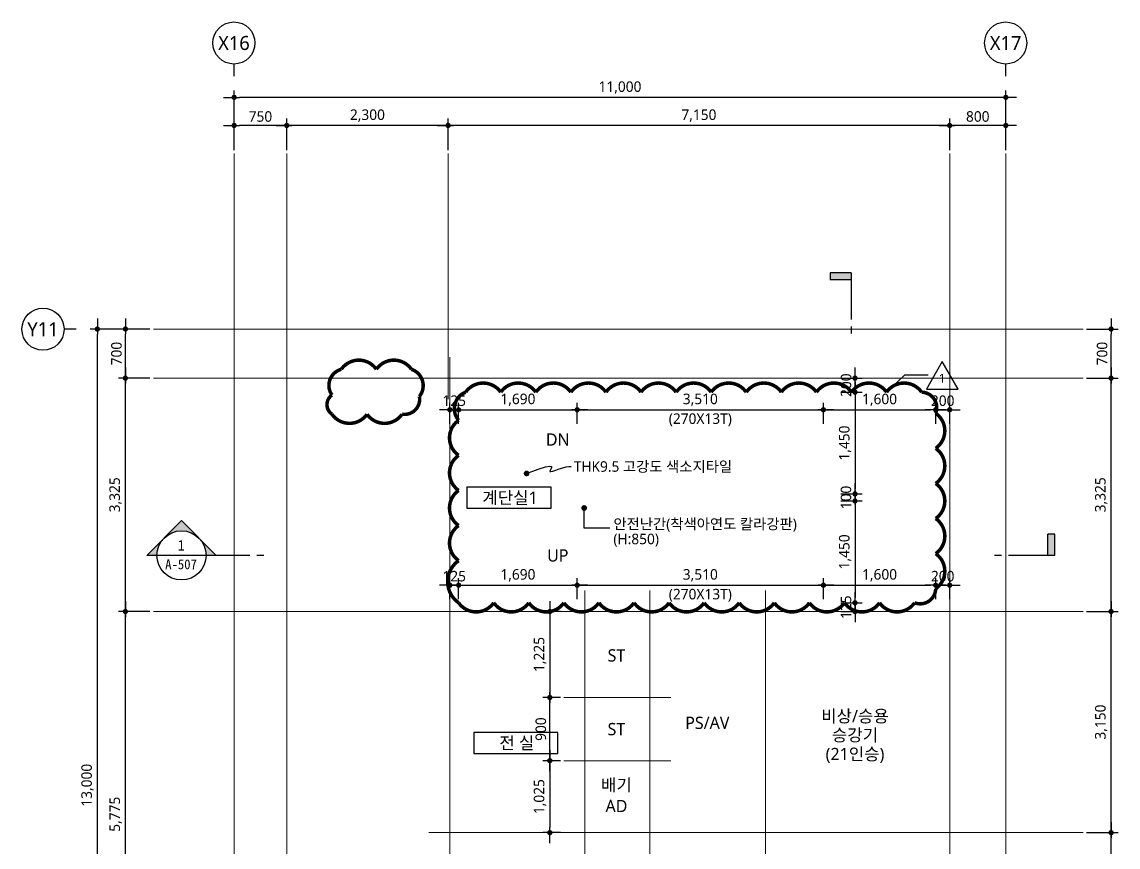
# Model space of a CAD drawing. Header units: millimetres. Extents: x 1424731 to 1631737, y 707248 to 849681.
# Drawn here: x 1509412 to 1525037, y 837926 to 849681 of the extents above; entities that cross this region are included whole.
import ezdxf
from ezdxf.enums import TextEntityAlignment as Align

# ---------------------------------------------------------------- set-up
doc = ezdxf.new("R2010")
doc.units = ezdxf.units.MM
doc.header["$MEASUREMENT"] = 0
doc.linetypes.add('CEN', pattern=[62, 60, -1, 0, -1])
doc.layers.get('0').update_dxf_attribs({"linetype": 'CONTINUOUS'})
for name, color, linetype, lineweight in [('A-AXIS-BUBL', 7, 'CONTINUOUS', 25), ('A-BORD-TEXT', 3, 'CONTINUOUS', 25), ('A-CNTL', 1, 'CEN', 15), ('A-DIMS', 7, 'CONTINUOUS', 25), ('A-MKXS-LEAD', 7, 'CONTINUOUS', 25), ('A-MKXS-MAK1', 3, 'CONTINUOUS', 25), ('A-MKXS-TEXT1', 3, 'CONTINUOUS', 25), ('A-MKXS-TEXT2', 7, 'CONTINUOUS', 25), ('A-MKXX-NAME', 3, 'CONTINUOUS', 25), ('A-MKXX-SYMB', 7, 'CONTINUOUS', 25), ('A-XXXX-TXT2', 3, 'CONTINUOUS', 25), ('REV-202205', 20, 'CONTINUOUS', 25)]:
    doc.layers.add(name, color=color, linetype=linetype, lineweight=lineweight)
doc.styles.add('HY울릉도L', font='')
doc.styles.add('돋움체', font='')
doc.styles.add('맑은고딕', font='malgun.ttf')
doc.styles.get('HY울릉도L').set_extended_font_data('HYwulM')
doc.styles.get('돋움체').set_extended_font_data('DotumChe')
doc.dimstyles.new('CDIM', dxfattribs={"dimtxt": 3, "dimasz": 1.5, "dimexe": 2, "dimexo": 1, "dimgap": 1, "dimtad": 1, "dimdec": 0, "dimrnd": 0.5, "dimzin": 0, "dimdsep": 32, "dimlunit": 6, "dimtxsty": 'HY울릉도L', "dimblk1": '_CIDOT', "dimblk2": '_CIDOT', "dimsah": 1, "dimcen": 5.5, "dimclrd": 2, "dimclre": 2, "dimclrt": 7, "dimadec": 0, "dimazin": 0, "dimtfac": 1, "dimtdec": 0, "dimtix": 1, "dimtmove": 2, "dimatfit": 1, "dimldrblk": '_CIDOT', "dimfxl": 1, "dimtolj": 1, "dimtzin": 0, "dimlwd": -1, "dimarcsym": 0})

# ---------------------------------------------------------------- blocks, each defined once
blk = doc.blocks.new('CORE 1- 단면')
at = {"layer": 'A-MKXS-MAK1'}
for points in [[(9245, 15395), (9245, 15495), (9545, 15495), (9545, 15395)], [(12350, 11770), (12450, 11770), (12450, 11470), (12350, 11470)]]:
    blk.add_hatch(color=256, dxfattribs=at).paths.add_polyline_path(points)
h = blk.add_hatch(color=256, dxfattribs=at)
h.paths.add_polyline_path([(0, 11965), (247, 11717, 0.414214), (-247, 11717)])
h.paths.add_polyline_path([(247, 11717), (495, 11470), (350, 11470, 0.198912)])
h.paths.add_polyline_path([(-247, 11717, 0.198912), (-350, 11470), (-495, 11470)])
h = blk.add_hatch(color=256, dxfattribs=at)
h.paths.add_polyline_path([(9050, 495), (9297, 742, 0.414214), (9297, 247)])
h.paths.add_polyline_path([(9297, 742), (9545, 990), (9545, 845, 0.198912)])
h.paths.add_polyline_path([(9297, 247, 0.198912), (9545, 145), (9545, 0)])
for p, q in [((9245, 15495), (9245, 15395)), ((9545, 15495), (9245, 15495)), ((9545, 15495), (9545, 14832)), ((9545, 15395), (9245, 15395)), ((9545, 14732), (9545, 14632)), ((-495, 11470), (0, 11965)), ((495, 11470), (0, 11965)), ((12450, 11770), (12350, 11770)), ((12350, 11470), (12350, 11770)), ((12450, 11470), (12450, 11770)), ((973, 11470), (-495, 11470)), ((1173, 11470), (1073, 11470)), ((11687, 11470), (11587, 11470)), ((12450, 11470), (11787, 11470)), ((9545, 1668), (9545, 1568)), ((9545, 1468), (9545, 0)), ((9545, 990), (9050, 495)), ((9545, 0), (9050, 495))]:
    blk.add_line(p, q, dxfattribs=at)
for centre in [(0, 11470), (9545, 495)]:
    blk.add_circle(centre, 350, dxfattribs=at)
at = {"layer": 'A-MKXS-TEXT2', "style": '돋움체'}
for s, height, p in [('1', 150, (-4, 11614)), ('A-507', 140, (-7, 11342))]:
    blk.add_text(s, height=height, dxfattribs=at).set_placement(p, align=Align.MIDDLE)
for s, height, p in [('A-508', 140, (9673, 488)), ('1', 150, (9401, 491))]:
    blk.add_text(s, height=height, rotation=90, dxfattribs=at).set_placement(p, align=Align.MIDDLE)
blk = doc.blocks.new('_CIDOT')
at = {"color": 0, "linetype": 'ByBlock'}
blk.add_line((2, 0), (-1, 0), dxfattribs=at)
at = {"color": 0, "linetype": 'ByBlock', "const_width": 0.5}
blk.add_lwpolyline([(-0.25, 0, 1), (0.25, 0, 1)], format="xyb", close=True, dxfattribs=at)
blk = doc.blocks.new('*D420')
at = {"layer": 'A-DIMS', "transparency": 16777216}
for p, q in [((12500, -12625), (12500, -12550)), ((12500, -13000), (12500, -12700)), ((12500, -13075), (12500, -13150))]:
    blk.add_line(p, q, dxfattribs=at)
at = {"layer": 'A-DIMS', "lineweight": -2, "transparency": 16777216}
for p, q in [((12150, -12700), (12600, -12700)), ((12150, -13000), (12600, -13000))]:
    blk.add_line(p, q, dxfattribs=at)
at = {"layer": 'A-DIMS', "transparency": 16777216, "xscale": 75, "yscale": 75, "zscale": 75}
for p, rotation in [((12500, -12700), 270), ((12500, -13000), 90)]:
    blk.add_blockref('_CIDOT', p, dxfattribs=dict(at, rotation=rotation))
at = {"layer": 'A-DIMS', "color": 3, "transparency": 16777216, "insert": (12373, -12850), "char_height": 150, "attachment_point": 5, "rotation": 90, "style": '맑은고딕'}
blk.add_mtext('\\A1;300', dxfattribs=at)
blk = doc.blocks.new('*D421')
at = {"layer": 'A-DIMS', "lineweight": -2, "transparency": 16777216}
for p, q in [((4925, -14650), (4925, -15100)), ((10200, -14650), (10200, -15100))]:
    blk.add_line(p, q, dxfattribs=at)
at = {"layer": 'A-DIMS', "transparency": 16777216}
blk.add_line((10125, -15000), (5000, -15000), dxfattribs=at)
at = {"layer": 'A-DIMS', "transparency": 16777216, "xscale": 75, "yscale": 75, "zscale": 75, "rotation": 180}
blk.add_blockref('_CIDOT', (4925, -15000), dxfattribs=at)
at = {"layer": 'A-DIMS', "transparency": 16777216, "xscale": 75, "yscale": 75, "zscale": 75}
blk.add_blockref('_CIDOT', (10200, -15000), dxfattribs=at)
at = {"layer": 'A-DIMS', "color": 3, "transparency": 16777216, "insert": (7563, -14860), "char_height": 150, "attachment_point": 5, "style": '맑은고딕'}
blk.add_mtext('\\A1;5,275', dxfattribs=at)
blk = doc.blocks.new('*D422')
at = {"layer": 'A-DIMS', "lineweight": -2, "transparency": 16777216}
for p, q in [((10200, -14650), (10200, -15100)), ((11000, -14650), (11000, -15100))]:
    blk.add_line(p, q, dxfattribs=at)
at = {"layer": 'A-DIMS', "transparency": 16777216}
blk.add_line((10925, -15000), (10275, -15000), dxfattribs=at)
at = {"layer": 'A-DIMS', "transparency": 16777216, "xscale": 75, "yscale": 75, "zscale": 75, "rotation": 180}
blk.add_blockref('_CIDOT', (10200, -15000), dxfattribs=at)
at = {"layer": 'A-DIMS', "transparency": 16777216, "xscale": 75, "yscale": 75, "zscale": 75}
blk.add_blockref('_CIDOT', (11000, -15000), dxfattribs=at)
at = {"layer": 'A-DIMS', "color": 3, "transparency": 16777216, "insert": (10600, -14873), "char_height": 150, "attachment_point": 5, "style": '맑은고딕'}
blk.add_mtext('\\A1;800', dxfattribs=at)
blk = doc.blocks.new('*D423')
at = {"layer": 'A-DIMS', "lineweight": -2, "transparency": 16777216}
for p, q in [((750, -14650), (750, -15100)), ((4925, -14650), (4925, -15100))]:
    blk.add_line(p, q, dxfattribs=at)
at = {"layer": 'A-DIMS', "transparency": 16777216}
blk.add_line((4850, -15000), (825, -15000), dxfattribs=at)
at = {"layer": 'A-DIMS', "transparency": 16777216, "xscale": 75, "yscale": 75, "zscale": 75, "rotation": 180}
blk.add_blockref('_CIDOT', (750, -15000), dxfattribs=at)
at = {"layer": 'A-DIMS', "transparency": 16777216, "xscale": 75, "yscale": 75, "zscale": 75}
blk.add_blockref('_CIDOT', (4925, -15000), dxfattribs=at)
at = {"layer": 'A-DIMS', "color": 3, "transparency": 16777216, "insert": (2838, -14860), "char_height": 150, "attachment_point": 5, "style": '맑은고딕'}
blk.add_mtext('\\A1;4,175', dxfattribs=at)
blk = doc.blocks.new('*D424')
at = {"layer": 'A-DIMS', "lineweight": -2, "transparency": 16777216}
for p, q in [((0, -14650), (0, -15100)), ((750, -14650), (750, -15100))]:
    blk.add_line(p, q, dxfattribs=at)
at = {"layer": 'A-DIMS', "transparency": 16777216}
blk.add_line((675, -15000), (75, -15000), dxfattribs=at)
at = {"layer": 'A-DIMS', "transparency": 16777216, "xscale": 75, "yscale": 75, "zscale": 75, "rotation": 180}
blk.add_blockref('_CIDOT', (0, -15000), dxfattribs=at)
at = {"layer": 'A-DIMS', "transparency": 16777216, "xscale": 75, "yscale": 75, "zscale": 75}
blk.add_blockref('_CIDOT', (750, -15000), dxfattribs=at)
at = {"layer": 'A-DIMS', "color": 3, "transparency": 16777216, "insert": (375, -14873), "char_height": 150, "attachment_point": 5, "style": '맑은고딕'}
blk.add_mtext('\\A1;750', dxfattribs=at)
blk = doc.blocks.new('*D425')
at = {"layer": 'A-DIMS', "lineweight": -2, "transparency": 16777216}
for p, q in [((-1200, 0), (-2050, 0)), ((-1200, -13000), (-2050, -13000))]:
    blk.add_line(p, q, dxfattribs=at)
at = {"layer": 'A-DIMS', "transparency": 16777216}
blk.add_line((-1950, -12925), (-1950, -75), dxfattribs=at)
at = {"layer": 'A-DIMS', "transparency": 16777216, "xscale": 75, "yscale": 75, "zscale": 75}
for p, rotation in [((-1950, 0), 90), ((-1950, -13000), 270)]:
    blk.add_blockref('_CIDOT', p, dxfattribs=dict(at, rotation=rotation))
at = {"layer": 'A-DIMS', "color": 3, "transparency": 16777216, "insert": (-2090, -6500), "char_height": 150, "attachment_point": 5, "rotation": 90, "style": '맑은고딕'}
blk.add_mtext('\\A1;13,000', dxfattribs=at)
blk = doc.blocks.new('*D426')
at = {"layer": 'A-DIMS', "lineweight": -2, "transparency": 16777216}
for p, q in [((12150, -9825), (12600, -9825)), ((12150, -12700), (12600, -12700))]:
    blk.add_line(p, q, dxfattribs=at)
at = {"layer": 'A-DIMS', "transparency": 16777216}
blk.add_line((12500, -12625), (12500, -9900), dxfattribs=at)
at = {"layer": 'A-DIMS', "transparency": 16777216, "xscale": 75, "yscale": 75, "zscale": 75}
for p, rotation in [((12500, -9825), 90), ((12500, -12700), 270)]:
    blk.add_blockref('_CIDOT', p, dxfattribs=dict(at, rotation=rotation))
at = {"layer": 'A-DIMS', "color": 3, "transparency": 16777216, "insert": (12360, -11263), "char_height": 150, "attachment_point": 5, "rotation": 90, "style": '맑은고딕'}
blk.add_mtext('\\A1;2,875', dxfattribs=at)
blk = doc.blocks.new('*D427')
at = {"layer": 'A-DIMS', "lineweight": -2, "transparency": 16777216}
for p, q in [((12150, -7175), (12600, -7175)), ((12150, -9825), (12600, -9825))]:
    blk.add_line(p, q, dxfattribs=at)
at = {"layer": 'A-DIMS', "transparency": 16777216}
blk.add_line((12500, -9750), (12500, -7250), dxfattribs=at)
at = {"layer": 'A-DIMS', "transparency": 16777216, "xscale": 75, "yscale": 75, "zscale": 75}
for p, rotation in [((12500, -7175), 90), ((12500, -9825), 270)]:
    blk.add_blockref('_CIDOT', p, dxfattribs=dict(at, rotation=rotation))
at = {"layer": 'A-DIMS', "color": 3, "transparency": 16777216, "insert": (12360, -8500), "char_height": 150, "attachment_point": 5, "rotation": 90, "style": '맑은고딕'}
blk.add_mtext('\\A1;2,650', dxfattribs=at)
blk = doc.blocks.new('*D428')
at = {"layer": 'A-DIMS', "lineweight": -2, "transparency": 16777216}
for p, q in [((12150, -4025), (12600, -4025)), ((12150, -7175), (12600, -7175))]:
    blk.add_line(p, q, dxfattribs=at)
at = {"layer": 'A-DIMS', "transparency": 16777216}
blk.add_line((12500, -7100), (12500, -4100), dxfattribs=at)
at = {"layer": 'A-DIMS', "transparency": 16777216, "xscale": 75, "yscale": 75, "zscale": 75}
for p, rotation in [((12500, -4025), 90), ((12500, -7175), 270)]:
    blk.add_blockref('_CIDOT', p, dxfattribs=dict(at, rotation=rotation))
at = {"layer": 'A-DIMS', "color": 3, "transparency": 16777216, "insert": (12360, -5600), "char_height": 150, "attachment_point": 5, "rotation": 90, "style": '맑은고딕'}
blk.add_mtext('\\A1;3,150', dxfattribs=at)
blk = doc.blocks.new('*D429')
at = {"layer": 'A-DIMS', "lineweight": -2, "transparency": 16777216}
for p, q in [((12150, -700), (12600, -700)), ((12150, -4025), (12600, -4025))]:
    blk.add_line(p, q, dxfattribs=at)
at = {"layer": 'A-DIMS', "transparency": 16777216}
blk.add_line((12500, -3950), (12500, -775), dxfattribs=at)
at = {"layer": 'A-DIMS', "transparency": 16777216, "xscale": 75, "yscale": 75, "zscale": 75}
for p, rotation in [((12500, -700), 90), ((12500, -4025), 270)]:
    blk.add_blockref('_CIDOT', p, dxfattribs=dict(at, rotation=rotation))
at = {"layer": 'A-DIMS', "color": 3, "transparency": 16777216, "insert": (12360, -2362), "char_height": 150, "attachment_point": 5, "rotation": 90, "style": '맑은고딕'}
blk.add_mtext('\\A1;3,325', dxfattribs=at)
blk = doc.blocks.new('*D430')
at = {"layer": 'A-DIMS', "lineweight": -2, "transparency": 16777216}
for p, q in [((12150, 0), (12600, 0)), ((12150, -700), (12600, -700))]:
    blk.add_line(p, q, dxfattribs=at)
at = {"layer": 'A-DIMS', "transparency": 16777216}
blk.add_line((12500, -625), (12500, -75), dxfattribs=at)
at = {"layer": 'A-DIMS', "transparency": 16777216, "xscale": 75, "yscale": 75, "zscale": 75}
for p, rotation in [((12500, 0), 90), ((12500, -700), 270)]:
    blk.add_blockref('_CIDOT', p, dxfattribs=dict(at, rotation=rotation))
at = {"layer": 'A-DIMS', "color": 3, "transparency": 16777216, "insert": (12373, -350), "char_height": 150, "attachment_point": 5, "rotation": 90, "style": '맑은고딕'}
blk.add_mtext('\\A1;700', dxfattribs=at)
blk = doc.blocks.new('*D431')
at = {"layer": 'A-DIMS', "transparency": 16777216}
for p, q in [((-1550, -12625), (-1550, -12550)), ((-1550, -13000), (-1550, -12700)), ((-1550, -13075), (-1550, -13150))]:
    blk.add_line(p, q, dxfattribs=at)
at = {"layer": 'A-DIMS', "lineweight": -2, "transparency": 16777216}
for p, q in [((-1200, -12700), (-1650, -12700)), ((-1200, -13000), (-1650, -13000))]:
    blk.add_line(p, q, dxfattribs=at)
at = {"layer": 'A-DIMS', "transparency": 16777216, "xscale": 75, "yscale": 75, "zscale": 75}
for p, rotation in [((-1550, -12700), 270), ((-1550, -13000), 90)]:
    blk.add_blockref('_CIDOT', p, dxfattribs=dict(at, rotation=rotation))
at = {"layer": 'A-DIMS', "color": 3, "transparency": 16777216, "insert": (-1677, -12850), "char_height": 150, "attachment_point": 5, "rotation": 90, "style": '맑은고딕'}
blk.add_mtext('\\A1;300', dxfattribs=at)
blk = doc.blocks.new('*D432')
at = {"layer": 'A-DIMS', "lineweight": -2, "transparency": 16777216}
for p, q in [((-1200, -9800), (-1650, -9800)), ((-1200, -12700), (-1650, -12700))]:
    blk.add_line(p, q, dxfattribs=at)
at = {"layer": 'A-DIMS', "transparency": 16777216}
blk.add_line((-1550, -12625), (-1550, -9875), dxfattribs=at)
at = {"layer": 'A-DIMS', "transparency": 16777216, "xscale": 75, "yscale": 75, "zscale": 75}
for p, rotation in [((-1550, -9800), 90), ((-1550, -12700), 270)]:
    blk.add_blockref('_CIDOT', p, dxfattribs=dict(at, rotation=rotation))
at = {"layer": 'A-DIMS', "color": 3, "transparency": 16777216, "insert": (-1690, -11250), "char_height": 150, "attachment_point": 5, "rotation": 90, "style": '맑은고딕'}
blk.add_mtext('\\A1;2,900', dxfattribs=at)
blk = doc.blocks.new('*D433')
at = {"layer": 'A-DIMS', "lineweight": -2, "transparency": 16777216}
for p, q in [((-1200, -4025), (-1650, -4025)), ((-1200, -9800), (-1650, -9800))]:
    blk.add_line(p, q, dxfattribs=at)
at = {"layer": 'A-DIMS', "transparency": 16777216}
blk.add_line((-1550, -9725), (-1550, -4100), dxfattribs=at)
at = {"layer": 'A-DIMS', "transparency": 16777216, "xscale": 75, "yscale": 75, "zscale": 75}
for p, rotation in [((-1550, -4025), 90), ((-1550, -9800), 270)]:
    blk.add_blockref('_CIDOT', p, dxfattribs=dict(at, rotation=rotation))
at = {"layer": 'A-DIMS', "color": 3, "transparency": 16777216, "insert": (-1689, -6913), "char_height": 150, "attachment_point": 5, "rotation": 90, "style": '맑은고딕'}
blk.add_mtext('\\A1;5,775', dxfattribs=at)
blk = doc.blocks.new('*D434')
at = {"layer": 'A-DIMS', "lineweight": -2, "transparency": 16777216}
for p, q in [((-1200, 0), (-1650, 0)), ((-1200, -700), (-1650, -700))]:
    blk.add_line(p, q, dxfattribs=at)
at = {"layer": 'A-DIMS', "transparency": 16777216}
blk.add_line((-1550, -625), (-1550, -75), dxfattribs=at)
at = {"layer": 'A-DIMS', "transparency": 16777216, "xscale": 75, "yscale": 75, "zscale": 75}
for p, rotation in [((-1550, 0), 90), ((-1550, -700), 270)]:
    blk.add_blockref('_CIDOT', p, dxfattribs=dict(at, rotation=rotation))
at = {"layer": 'A-DIMS', "color": 3, "transparency": 16777216, "insert": (-1677, -350), "char_height": 150, "attachment_point": 5, "rotation": 90, "style": '맑은고딕'}
blk.add_mtext('\\A1;700', dxfattribs=at)
blk = doc.blocks.new('*D414')
at = {"layer": 'A-DIMS', "lineweight": -2, "transparency": 16777216}
for p, q in [((3050, 2550), (3050, 3000)), ((10200, 2550), (10200, 3000))]:
    blk.add_line(p, q, dxfattribs=at)
at = {"layer": 'A-DIMS', "transparency": 16777216}
blk.add_line((10125, 2900), (3125, 2900), dxfattribs=at)
at = {"layer": 'A-DIMS', "transparency": 16777216, "xscale": 75, "yscale": 75, "zscale": 75, "rotation": 180}
blk.add_blockref('_CIDOT', (3050, 2900), dxfattribs=at)
at = {"layer": 'A-DIMS', "transparency": 16777216, "xscale": 75, "yscale": 75, "zscale": 75}
blk.add_blockref('_CIDOT', (10200, 2900), dxfattribs=at)
at = {"layer": 'A-DIMS', "color": 3, "transparency": 16777216, "insert": (6625, 3040), "char_height": 150, "attachment_point": 5, "style": '맑은고딕'}
blk.add_mtext('\\A1;7,150', dxfattribs=at)
blk = doc.blocks.new('*D415')
at = {"layer": 'A-DIMS', "lineweight": -2, "transparency": 16777216}
for p, q in [((0, 2550), (0, 3400)), ((11000, 2550), (11000, 3400))]:
    blk.add_line(p, q, dxfattribs=at)
at = {"layer": 'A-DIMS', "transparency": 16777216}
blk.add_line((10925, 3300), (75, 3300), dxfattribs=at)
at = {"layer": 'A-DIMS', "transparency": 16777216, "xscale": 75, "yscale": 75, "zscale": 75, "rotation": 180}
blk.add_blockref('_CIDOT', (0, 3300), dxfattribs=at)
at = {"layer": 'A-DIMS', "transparency": 16777216, "xscale": 75, "yscale": 75, "zscale": 75}
blk.add_blockref('_CIDOT', (11000, 3300), dxfattribs=at)
at = {"layer": 'A-DIMS', "color": 3, "transparency": 16777216, "insert": (5500, 3440), "char_height": 150, "attachment_point": 5, "style": '맑은고딕'}
blk.add_mtext('\\A1;11,000', dxfattribs=at)
blk = doc.blocks.new('*D416')
at = {"layer": 'A-DIMS', "lineweight": -2, "transparency": 16777216}
for p, q in [((10200, 2550), (10200, 3000)), ((11000, 2550), (11000, 3000))]:
    blk.add_line(p, q, dxfattribs=at)
at = {"layer": 'A-DIMS', "transparency": 16777216}
blk.add_line((10925, 2900), (10275, 2900), dxfattribs=at)
at = {"layer": 'A-DIMS', "transparency": 16777216, "xscale": 75, "yscale": 75, "zscale": 75, "rotation": 180}
blk.add_blockref('_CIDOT', (10200, 2900), dxfattribs=at)
at = {"layer": 'A-DIMS', "transparency": 16777216, "xscale": 75, "yscale": 75, "zscale": 75}
blk.add_blockref('_CIDOT', (11000, 2900), dxfattribs=at)
at = {"layer": 'A-DIMS', "color": 3, "transparency": 16777216, "insert": (10600, 3027), "char_height": 150, "attachment_point": 5, "style": '맑은고딕'}
blk.add_mtext('\\A1;800', dxfattribs=at)
blk = doc.blocks.new('*D417')
at = {"layer": 'A-DIMS', "lineweight": -2, "transparency": 16777216}
for p, q in [((750, 2550), (750, 3000)), ((3050, 2550), (3050, 3000))]:
    blk.add_line(p, q, dxfattribs=at)
at = {"layer": 'A-DIMS', "transparency": 16777216}
blk.add_line((2975, 2900), (825, 2900), dxfattribs=at)
at = {"layer": 'A-DIMS', "transparency": 16777216, "xscale": 75, "yscale": 75, "zscale": 75, "rotation": 180}
blk.add_blockref('_CIDOT', (750, 2900), dxfattribs=at)
at = {"layer": 'A-DIMS', "transparency": 16777216, "xscale": 75, "yscale": 75, "zscale": 75}
blk.add_blockref('_CIDOT', (3050, 2900), dxfattribs=at)
at = {"layer": 'A-DIMS', "color": 3, "transparency": 16777216, "insert": (1900, 3040), "char_height": 150, "attachment_point": 5, "style": '맑은고딕'}
blk.add_mtext('\\A1;2,300', dxfattribs=at)
blk = doc.blocks.new('*D418')
at = {"layer": 'A-DIMS', "lineweight": -2, "transparency": 16777216}
for p, q in [((0, 2550), (0, 3000)), ((750, 2550), (750, 3000))]:
    blk.add_line(p, q, dxfattribs=at)
at = {"layer": 'A-DIMS', "transparency": 16777216}
blk.add_line((675, 2900), (75, 2900), dxfattribs=at)
at = {"layer": 'A-DIMS', "transparency": 16777216, "xscale": 75, "yscale": 75, "zscale": 75, "rotation": 180}
blk.add_blockref('_CIDOT', (0, 2900), dxfattribs=at)
at = {"layer": 'A-DIMS', "transparency": 16777216, "xscale": 75, "yscale": 75, "zscale": 75}
blk.add_blockref('_CIDOT', (750, 2900), dxfattribs=at)
at = {"layer": 'A-DIMS', "color": 3, "transparency": 16777216, "insert": (375, 3027), "char_height": 150, "attachment_point": 5, "style": '맑은고딕'}
blk.add_mtext('\\A1;750', dxfattribs=at)
blk = doc.blocks.new('*D419')
at = {"layer": 'A-DIMS', "lineweight": -2, "transparency": 16777216}
for p, q in [((-1200, -700), (-1650, -700)), ((-1200, -4025), (-1650, -4025))]:
    blk.add_line(p, q, dxfattribs=at)
at = {"layer": 'A-DIMS', "transparency": 16777216}
blk.add_line((-1550, -3950), (-1550, -775), dxfattribs=at)
at = {"layer": 'A-DIMS', "transparency": 16777216, "xscale": 75, "yscale": 75, "zscale": 75}
for p, rotation in [((-1550, -700), 90), ((-1550, -4025), 270)]:
    blk.add_blockref('_CIDOT', p, dxfattribs=dict(at, rotation=rotation))
at = {"layer": 'A-DIMS', "color": 3, "transparency": 16777216, "insert": (-1690, -2362), "char_height": 150, "attachment_point": 5, "rotation": 90, "style": '맑은고딕'}
blk.add_mtext('\\A1;3,325', dxfattribs=at)
blk = doc.blocks.new('*D506')
at = {"layer": 'A-DIMS', "lineweight": -2, "transparency": 16777216}
for p, q in [((1517087, 839156), (1516837, 839156)), ((1517087, 838131), (1516837, 838131))]:
    blk.add_line(p, q, dxfattribs=at)
at = {"layer": 'A-DIMS', "transparency": 16777216}
blk.add_line((1516937, 839081), (1516937, 838206), dxfattribs=at)
at = {"layer": 'A-DIMS', "transparency": 16777216, "xscale": 75, "yscale": 75, "zscale": 75}
for p, rotation in [((1516937, 839156), 90), ((1516937, 838131), 270)]:
    blk.add_blockref('_CIDOT', p, dxfattribs=dict(at, rotation=rotation))
at = {"layer": 'A-DIMS', "color": 3, "transparency": 16777216, "insert": (1516797, 838644), "char_height": 150, "attachment_point": 5, "rotation": 90, "style": '맑은고딕'}
blk.add_mtext('\\A1;1,025', dxfattribs=at)
blk = doc.blocks.new('*D507')
at = {"layer": 'A-DIMS', "lineweight": -2, "transparency": 16777216}
for p, q in [((1517087, 840056), (1516837, 840056)), ((1517087, 839156), (1516837, 839156))]:
    blk.add_line(p, q, dxfattribs=at)
at = {"layer": 'A-DIMS', "transparency": 16777216}
blk.add_line((1516937, 839231), (1516937, 839981), dxfattribs=at)
at = {"layer": 'A-DIMS', "transparency": 16777216, "xscale": 75, "yscale": 75, "zscale": 75}
for p, rotation in [((1516937, 840056), 90), ((1516937, 839156), 270)]:
    blk.add_blockref('_CIDOT', p, dxfattribs=dict(at, rotation=rotation))
at = {"layer": 'A-DIMS', "color": 3, "transparency": 16777216, "insert": (1516809, 839606), "char_height": 150, "attachment_point": 5, "rotation": 90, "style": '맑은고딕'}
blk.add_mtext('\\A1;900', dxfattribs=at)
blk = doc.blocks.new('*D508')
at = {"layer": 'A-DIMS', "lineweight": -2, "transparency": 16777216}
for p, q in [((1517087, 841281), (1516837, 841281)), ((1517087, 840056), (1516837, 840056))]:
    blk.add_line(p, q, dxfattribs=at)
at = {"layer": 'A-DIMS', "transparency": 16777216}
blk.add_line((1516937, 841206), (1516937, 840131), dxfattribs=at)
at = {"layer": 'A-DIMS', "transparency": 16777216, "xscale": 75, "yscale": 75, "zscale": 75}
for p, rotation in [((1516937, 841281), 90), ((1516937, 840056), 270)]:
    blk.add_blockref('_CIDOT', p, dxfattribs=dict(at, rotation=rotation))
at = {"layer": 'A-DIMS', "color": 3, "transparency": 16777216, "insert": (1516797, 840669), "char_height": 150, "attachment_point": 5, "rotation": 90, "style": '맑은고딕'}
blk.add_mtext('\\A1;1,225', dxfattribs=at)
blk = doc.blocks.new('*D692')
at = {"layer": 'A-DIMS', "lineweight": -2, "transparency": 16777216}
for p, q in [((1517327, 841456), (1517327, 841756)), ((1520837, 841456), (1520837, 841756))]:
    blk.add_line(p, q, dxfattribs=at)
at = {"layer": 'A-DIMS', "transparency": 16777216}
blk.add_line((1517402, 841656), (1520762, 841656), dxfattribs=at)
at = {"layer": 'A-DIMS', "transparency": 16777216, "xscale": 75, "yscale": 75, "zscale": 75, "rotation": 180}
blk.add_blockref('_CIDOT', (1517327, 841656), dxfattribs=at)
at = {"layer": 'A-DIMS', "transparency": 16777216, "xscale": 75, "yscale": 75, "zscale": 75}
blk.add_blockref('_CIDOT', (1520837, 841656), dxfattribs=at)
at = {"layer": 'A-DIMS', "color": 3, "transparency": 16777216, "char_height": 150, "attachment_point": 5, "style": '맑은고딕'}
for s, insert in [('\\A1;3,510', (1519082, 841797)), ('\\A1;(270X13T)', (1519082, 841513))]:
    blk.add_mtext(s, dxfattribs=dict(at, insert=insert))
blk = doc.blocks.new('*D693')
at = {"layer": 'A-DIMS', "lineweight": -2, "transparency": 16777216}
for p, q in [((1520837, 841456), (1520837, 841756)), ((1522437, 841456), (1522437, 841756))]:
    blk.add_line(p, q, dxfattribs=at)
at = {"layer": 'A-DIMS', "transparency": 16777216}
blk.add_line((1520912, 841656), (1522362, 841656), dxfattribs=at)
at = {"layer": 'A-DIMS', "transparency": 16777216, "xscale": 75, "yscale": 75, "zscale": 75, "rotation": 180}
blk.add_blockref('_CIDOT', (1520837, 841656), dxfattribs=at)
at = {"layer": 'A-DIMS', "transparency": 16777216, "xscale": 75, "yscale": 75, "zscale": 75}
blk.add_blockref('_CIDOT', (1522437, 841656), dxfattribs=at)
at = {"layer": 'A-DIMS', "color": 3, "transparency": 16777216, "insert": (1521637, 841797), "char_height": 150, "attachment_point": 5, "style": '맑은고딕'}
blk.add_mtext('\\A1;1,600', dxfattribs=at)
blk = doc.blocks.new('*D694')
at = {"layer": 'A-DIMS', "lineweight": -2, "transparency": 16777216}
for p, q in [((1522437, 841456), (1522437, 841756)), ((1522637, 841456), (1522637, 841756))]:
    blk.add_line(p, q, dxfattribs=at)
at = {"layer": 'A-DIMS', "transparency": 16777216}
for p, q in [((1522362, 841656), (1522287, 841656)), ((1522437, 841656), (1522637, 841656)), ((1522712, 841656), (1522787, 841656))]:
    blk.add_line(p, q, dxfattribs=at)
at = {"layer": 'A-DIMS', "transparency": 16777216, "xscale": 75, "yscale": 75, "zscale": 75}
blk.add_blockref('_CIDOT', (1522437, 841656), dxfattribs=at)
at = {"layer": 'A-DIMS', "transparency": 16777216, "xscale": 75, "yscale": 75, "zscale": 75, "rotation": 180}
blk.add_blockref('_CIDOT', (1522637, 841656), dxfattribs=at)
at = {"layer": 'A-DIMS', "color": 3, "transparency": 16777216, "insert": (1522537, 841784), "char_height": 150, "attachment_point": 5, "style": '맑은고딕'}
blk.add_mtext('\\A1;200', dxfattribs=at)
blk = doc.blocks.new('*D695')
at = {"layer": 'A-DIMS', "lineweight": -2, "transparency": 16777216}
for p, q in [((1515512, 841456), (1515512, 841756)), ((1515637, 841456), (1515637, 841756))]:
    blk.add_line(p, q, dxfattribs=at)
at = {"layer": 'A-DIMS', "transparency": 16777216}
for p, q in [((1515437, 841656), (1515362, 841656)), ((1515512, 841656), (1515637, 841656)), ((1515712, 841656), (1515787, 841656))]:
    blk.add_line(p, q, dxfattribs=at)
at = {"layer": 'A-DIMS', "transparency": 16777216, "xscale": 75, "yscale": 75, "zscale": 75}
blk.add_blockref('_CIDOT', (1515512, 841656), dxfattribs=at)
at = {"layer": 'A-DIMS', "transparency": 16777216, "xscale": 75, "yscale": 75, "zscale": 75, "rotation": 180}
blk.add_blockref('_CIDOT', (1515637, 841656), dxfattribs=at)
at = {"layer": 'A-DIMS', "color": 3, "transparency": 16777216, "insert": (1515574, 841784), "char_height": 150, "attachment_point": 5, "style": '맑은고딕'}
blk.add_mtext('\\A1;125', dxfattribs=at)
blk = doc.blocks.new('*D682')
at = {"layer": 'A-DIMS', "lineweight": -2, "transparency": 16777216}
for p, q in [((1521087, 842856), (1521387, 842856)), ((1521087, 841406), (1521387, 841406))]:
    blk.add_line(p, q, dxfattribs=at)
at = {"layer": 'A-DIMS', "transparency": 16777216}
blk.add_line((1521287, 842781), (1521287, 841481), dxfattribs=at)
at = {"layer": 'A-DIMS', "transparency": 16777216, "xscale": 75, "yscale": 75, "zscale": 75}
for p, rotation in [((1521287, 842856), 90), ((1521287, 841406), 270)]:
    blk.add_blockref('_CIDOT', p, dxfattribs=dict(at, rotation=rotation))
at = {"layer": 'A-DIMS', "color": 3, "transparency": 16777216, "insert": (1521147, 842131), "char_height": 150, "attachment_point": 5, "rotation": 90, "style": '맑은고딕'}
blk.add_mtext('\\A1;1,450', dxfattribs=at)
blk = doc.blocks.new('*D683')
at = {"layer": 'A-DIMS', "transparency": 16777216}
for p, q in [((1521287, 841481), (1521287, 841556)), ((1521287, 841281), (1521287, 841406)), ((1521287, 841206), (1521287, 841131))]:
    blk.add_line(p, q, dxfattribs=at)
at = {"layer": 'A-DIMS', "lineweight": -2, "transparency": 16777216}
for p, q in [((1521087, 841406), (1521387, 841406)), ((1521087, 841281), (1521387, 841281))]:
    blk.add_line(p, q, dxfattribs=at)
at = {"layer": 'A-DIMS', "transparency": 16777216, "xscale": 75, "yscale": 75, "zscale": 75}
for p, rotation in [((1521287, 841406), 270), ((1521287, 841281), 90)]:
    blk.add_blockref('_CIDOT', p, dxfattribs=dict(at, rotation=rotation))
at = {"layer": 'A-DIMS', "color": 3, "transparency": 16777216, "insert": (1521159, 841343), "char_height": 150, "attachment_point": 5, "rotation": 90, "style": '맑은고딕'}
blk.add_mtext('\\A1;125', dxfattribs=at)
blk = doc.blocks.new('*D684')
at = {"layer": 'A-DIMS', "lineweight": -2, "transparency": 16777216}
for p, q in [((1521087, 844406), (1521387, 844406)), ((1521087, 842956), (1521387, 842956))]:
    blk.add_line(p, q, dxfattribs=at)
at = {"layer": 'A-DIMS', "transparency": 16777216}
blk.add_line((1521287, 844331), (1521287, 843031), dxfattribs=at)
at = {"layer": 'A-DIMS', "transparency": 16777216, "xscale": 75, "yscale": 75, "zscale": 75}
for p, rotation in [((1521287, 844406), 90), ((1521287, 842956), 270)]:
    blk.add_blockref('_CIDOT', p, dxfattribs=dict(at, rotation=rotation))
at = {"layer": 'A-DIMS', "color": 3, "transparency": 16777216, "insert": (1521147, 843681), "char_height": 150, "attachment_point": 5, "rotation": 90, "style": '맑은고딕'}
blk.add_mtext('\\A1;1,450', dxfattribs=at)
blk = doc.blocks.new('*D685')
at = {"layer": 'A-DIMS', "transparency": 16777216}
for p, q in [((1521287, 843031), (1521287, 843106)), ((1521287, 842856), (1521287, 842956)), ((1521287, 842781), (1521287, 842706))]:
    blk.add_line(p, q, dxfattribs=at)
at = {"layer": 'A-DIMS', "lineweight": -2, "transparency": 16777216}
for p, q in [((1521087, 842956), (1521387, 842956)), ((1521087, 842856), (1521387, 842856))]:
    blk.add_line(p, q, dxfattribs=at)
at = {"layer": 'A-DIMS', "transparency": 16777216, "xscale": 75, "yscale": 75, "zscale": 75}
for p, rotation in [((1521287, 842956), 270), ((1521287, 842856), 90)]:
    blk.add_blockref('_CIDOT', p, dxfattribs=dict(at, rotation=rotation))
at = {"layer": 'A-DIMS', "color": 3, "transparency": 16777216, "insert": (1521159, 842906), "char_height": 150, "attachment_point": 5, "rotation": 90, "style": '맑은고딕'}
blk.add_mtext('\\A1;100', dxfattribs=at)
blk = doc.blocks.new('*D686')
at = {"layer": 'A-DIMS', "transparency": 16777216}
for p, q in [((1521287, 844681), (1521287, 844756)), ((1521287, 844406), (1521287, 844606)), ((1521287, 844331), (1521287, 844256))]:
    blk.add_line(p, q, dxfattribs=at)
at = {"layer": 'A-DIMS', "lineweight": -2, "transparency": 16777216}
for p, q in [((1521087, 844606), (1521387, 844606)), ((1521087, 844406), (1521387, 844406))]:
    blk.add_line(p, q, dxfattribs=at)
at = {"layer": 'A-DIMS', "transparency": 16777216, "xscale": 75, "yscale": 75, "zscale": 75}
for p, rotation in [((1521287, 844606), 270), ((1521287, 844406), 90)]:
    blk.add_blockref('_CIDOT', p, dxfattribs=dict(at, rotation=rotation))
at = {"layer": 'A-DIMS', "color": 3, "transparency": 16777216, "insert": (1521160, 844506), "char_height": 150, "attachment_point": 5, "rotation": 90, "style": '맑은고딕'}
blk.add_mtext('\\A1;200', dxfattribs=at)
blk = doc.blocks.new('*D687')
at = {"layer": 'A-DIMS', "lineweight": -2, "transparency": 16777216}
for p, q in [((1515637, 841456), (1515637, 841756)), ((1517327, 841456), (1517327, 841756))]:
    blk.add_line(p, q, dxfattribs=at)
at = {"layer": 'A-DIMS', "transparency": 16777216}
blk.add_line((1515712, 841656), (1517252, 841656), dxfattribs=at)
at = {"layer": 'A-DIMS', "transparency": 16777216, "xscale": 75, "yscale": 75, "zscale": 75, "rotation": 180}
blk.add_blockref('_CIDOT', (1515637, 841656), dxfattribs=at)
at = {"layer": 'A-DIMS', "transparency": 16777216, "xscale": 75, "yscale": 75, "zscale": 75}
blk.add_blockref('_CIDOT', (1517327, 841656), dxfattribs=at)
at = {"layer": 'A-DIMS', "color": 3, "transparency": 16777216, "insert": (1516482, 841797), "char_height": 150, "attachment_point": 5, "style": '맑은고딕'}
blk.add_mtext('\\A1;1,690', dxfattribs=at)
blk = doc.blocks.new('*D688')
at = {"layer": 'A-DIMS', "lineweight": -2, "transparency": 16777216}
for p, q in [((1517327, 843956), (1517327, 844256)), ((1520837, 843956), (1520837, 844256))]:
    blk.add_line(p, q, dxfattribs=at)
at = {"layer": 'A-DIMS', "transparency": 16777216}
blk.add_line((1517402, 844156), (1520762, 844156), dxfattribs=at)
at = {"layer": 'A-DIMS', "transparency": 16777216, "xscale": 75, "yscale": 75, "zscale": 75, "rotation": 180}
blk.add_blockref('_CIDOT', (1517327, 844156), dxfattribs=at)
at = {"layer": 'A-DIMS', "transparency": 16777216, "xscale": 75, "yscale": 75, "zscale": 75}
blk.add_blockref('_CIDOT', (1520837, 844156), dxfattribs=at)
at = {"layer": 'A-DIMS', "color": 3, "transparency": 16777216, "char_height": 150, "attachment_point": 5, "style": '맑은고딕'}
for s, insert in [('\\A1;3,510', (1519082, 844297)), ('\\A1;(270X13T)', (1519082, 844013))]:
    blk.add_mtext(s, dxfattribs=dict(at, insert=insert))
blk = doc.blocks.new('*D689')
at = {"layer": 'A-DIMS', "lineweight": -2, "transparency": 16777216}
for p, q in [((1522437, 843956), (1522437, 844256)), ((1522637, 843956), (1522637, 844256))]:
    blk.add_line(p, q, dxfattribs=at)
at = {"layer": 'A-DIMS', "transparency": 16777216}
for p, q in [((1522362, 844156), (1522287, 844156)), ((1522437, 844156), (1522637, 844156)), ((1522712, 844156), (1522787, 844156))]:
    blk.add_line(p, q, dxfattribs=at)
at = {"layer": 'A-DIMS', "transparency": 16777216, "xscale": 75, "yscale": 75, "zscale": 75}
blk.add_blockref('_CIDOT', (1522437, 844156), dxfattribs=at)
at = {"layer": 'A-DIMS', "transparency": 16777216, "xscale": 75, "yscale": 75, "zscale": 75, "rotation": 180}
blk.add_blockref('_CIDOT', (1522637, 844156), dxfattribs=at)
at = {"layer": 'A-DIMS', "color": 3, "transparency": 16777216, "insert": (1522537, 844284), "char_height": 150, "attachment_point": 5, "style": '맑은고딕'}
blk.add_mtext('\\A1;200', dxfattribs=at)
blk = doc.blocks.new('*D690')
at = {"layer": 'A-DIMS', "lineweight": -2, "transparency": 16777216}
for p, q in [((1515512, 843956), (1515512, 844256)), ((1515637, 843956), (1515637, 844256))]:
    blk.add_line(p, q, dxfattribs=at)
at = {"layer": 'A-DIMS', "transparency": 16777216}
for p, q in [((1515437, 844156), (1515362, 844156)), ((1515512, 844156), (1515637, 844156)), ((1515712, 844156), (1515787, 844156))]:
    blk.add_line(p, q, dxfattribs=at)
at = {"layer": 'A-DIMS', "transparency": 16777216, "xscale": 75, "yscale": 75, "zscale": 75}
blk.add_blockref('_CIDOT', (1515512, 844156), dxfattribs=at)
at = {"layer": 'A-DIMS', "transparency": 16777216, "xscale": 75, "yscale": 75, "zscale": 75, "rotation": 180}
blk.add_blockref('_CIDOT', (1515637, 844156), dxfattribs=at)
at = {"layer": 'A-DIMS', "color": 3, "transparency": 16777216, "insert": (1515574, 844284), "char_height": 150, "attachment_point": 5, "style": '맑은고딕'}
blk.add_mtext('\\A1;125', dxfattribs=at)
blk = doc.blocks.new('*D691')
at = {"layer": 'A-DIMS', "lineweight": -2, "transparency": 16777216}
for p, q in [((1515637, 843956), (1515637, 844256)), ((1517327, 843956), (1517327, 844256))]:
    blk.add_line(p, q, dxfattribs=at)
at = {"layer": 'A-DIMS', "transparency": 16777216}
blk.add_line((1515712, 844156), (1517252, 844156), dxfattribs=at)
at = {"layer": 'A-DIMS', "transparency": 16777216, "xscale": 75, "yscale": 75, "zscale": 75, "rotation": 180}
blk.add_blockref('_CIDOT', (1515637, 844156), dxfattribs=at)
at = {"layer": 'A-DIMS', "transparency": 16777216, "xscale": 75, "yscale": 75, "zscale": 75}
blk.add_blockref('_CIDOT', (1517327, 844156), dxfattribs=at)
at = {"layer": 'A-DIMS', "color": 3, "transparency": 16777216, "insert": (1516482, 844297), "char_height": 150, "attachment_point": 5, "style": '맑은고딕'}
blk.add_mtext('\\A1;1,690', dxfattribs=at)
blk = doc.blocks.new('*D756')
at = {"layer": 'A-DIMS', "lineweight": -2, "transparency": 16777216}
for p, q in [((1520837, 843956), (1520837, 844256)), ((1522437, 843956), (1522437, 844256))]:
    blk.add_line(p, q, dxfattribs=at)
at = {"layer": 'A-DIMS', "transparency": 16777216}
blk.add_line((1520912, 844156), (1522362, 844156), dxfattribs=at)
at = {"layer": 'A-DIMS', "transparency": 16777216, "xscale": 75, "yscale": 75, "zscale": 75, "rotation": 180}
blk.add_blockref('_CIDOT', (1520837, 844156), dxfattribs=at)
at = {"layer": 'A-DIMS', "transparency": 16777216, "xscale": 75, "yscale": 75, "zscale": 75}
blk.add_blockref('_CIDOT', (1522437, 844156), dxfattribs=at)
at = {"layer": 'A-DIMS', "color": 3, "transparency": 16777216, "insert": (1521637, 844296), "char_height": 150, "attachment_point": 5, "style": '맑은고딕'}
blk.add_mtext('\\A1;1,600', dxfattribs=at)
blk = doc.blocks.new('A$C098F3C96')
at = {"layer": 'REV-202205'}
for p, q in [((-3124, 1954), (-5684, -454)), ((225, 1954), (-3124, 1954))]:
    blk.add_line(p, q, dxfattribs=at)
blk.add_lwpolyline([(2252, 3900), (0, 0), (4504, 0)], close=True, dxfattribs=at)
at = {"layer": 'A-BORD-TEXT', "style": '맑은고딕'}
blk.add_text('1', height=1250, dxfattribs=at).set_placement((2227, 1534), align=Align.MIDDLE)
blk = doc.blocks.new('CORE2_GRID')
at = {"layer": 'A-AXIS-BUBL', "ltscale": 0.2}
for p, q in [((0, 3600), (0, 3775)), ((11000, 3600), (11000, 3775)), ((-2250, 0), (-2425, 0)), ((-2250, -13000), (-2425, -13000))]:
    blk.add_line(p, q, dxfattribs=at)
for centre in [(-2.9, 4075), (10997.1, 4075), (-2725, -2.9), (-2725, -13002.9)]:
    blk.add_circle(centre, 300, dxfattribs=at)
at = {"layer": 'A-CNTL'}
for p, q in [((0, -14600), (0, 2500)), ((750, -14600), (750, 2500)), ((3050, -1000), (3050, 2500)), ((10200, -14600), (10200, 2500)), ((11000, -14600), (11000, 2500)), ((12100, 0), (-1150, 0)), ((3075, -11150), (3075, -400)), ((12100, -700), (-1150, -700)), ((5000, -7475), (5000, -3725)), ((5925, -7475), (5925, -3725)), ((7575, -7475), (7575, -3725)), ((12100, -4025), (-1150, -4025)), ((6225, -5250), (4700, -5250)), ((6225, -6150), (4700, -6150)), ((12100, -7175), (2775, -7175)), ((3850, -11150), (3850, -9500)), ((4925, -14600), (4925, -9500)), ((5225, -9800), (-1150, -9800)), ((12100, -9825), (4625, -9825)), ((5225, -10850), (2775, -10850)), ((12100, -12700), (-1150, -12700)), ((12100, -13000), (-1150, -13000))]:
    blk.add_line(p, q, dxfattribs=at)
at = {"layer": 'A-XXXX-TXT2', "ltscale": 0.2, "style": '맑은고딕'}
for s, p in [('X16', (-2.9, 4075)), ('X17', (10997.1, 4075)), ('Y11', (-2725, -2.9)), ('Y10', (-2725, -13002.9))]:
    blk.add_text(s, height=200, dxfattribs=at).set_placement(p, align=Align.MIDDLE)
at = {"layer": 'A-DIMS'}
for base, p1, p2, angle, picture, middle in [((0, 3300), (11000, 2500), (0, 2500), 180, '*D415', (5500, 3440.5)), ((0, 2900), (750, 2500), (0, 2500), 180, '*D418', (375, 3027.5)), ((750, 2900), (3050, 2500), (750, 2500), 180, '*D417', (1900, 3040.1)), ((3050, 2900), (10200, 2500), (3050, 2500), 180, '*D414', (6625, 3040.5)), ((10200, 2900), (11000, 2500), (10200, 2500), 180, '*D416', (10600, 3027.5)), ((-1950, 0), (-1150, -13000), (-1150, 0), 270, '*D425', (-2090.5, -6500)), ((-1550, 0), (-1150, -700), (-1150, 0), 270, '*D434', (-1677.5, -350)), ((12500, 0), (12100, -700), (12100, 0), 270, '*D430', (12372.5, -350)), ((-1550, -700), (-1150, -4025), (-1150, -700), 270, '*D419', (-1690.1, -2362.5)), ((12500, -700), (12100, -4025), (12100, -700), 270, '*D429', (12359.9, -2362.5)), ((-1550, -4025), (-1150, -9800), (-1150, -4025), 270, '*D433', (-1688.9, -6912.5)), ((12500, -4025), (12100, -7175), (12100, -4025), 270, '*D428', (12359.5, -5600)), ((12500, -7175), (12100, -9825), (12100, -7175), 270, '*D427', (12359.9, -8500)), ((-1550, -9800), (-1150, -12700), (-1150, -9800), 270, '*D432', (-1690.1, -11250)), ((12500, -9825), (12100, -12700), (12100, -9825), 270, '*D426', (12359.9, -11262.5)), ((-1550, -12700), (-1150, -13000), (-1150, -12700), 270, '*D431', (-1677.5, -12850)), ((12500, -12700), (12100, -13000), (12100, -12700), 270, '*D420', (12372.5, -12850)), ((0, -15000), (750, -14600), (0, -14600), 180, '*D424', (375, -14872.5)), ((750, -15000), (4925, -14600), (750, -14600), 180, '*D423', (2837.5, -14859.5)), ((4925, -15000), (10200, -14600), (4925, -14600), 180, '*D421', (7562.5, -14859.9)), ((10200, -15000), (11000, -14600), (10200, -14600), 180, '*D422', (10600, -14872.5))]:
    dim = blk.add_linear_dim(base=base, p1=p1, p2=p2, angle=angle, dimstyle='CDIM', override={"dimscale": 50, "dimtxsty": '맑은고딕', "dimclrd": 256, "dimclre": 256, "dimclrt": 3}, dxfattribs=at)
    dim.commit()
    dim.dimension.update_dxf_attribs({"geometry": picture, "text_midpoint": middle})

msp = doc.modelspace()

# ---------------------------------------------------------------- linework, layer by layer
at = {"layer": 'A-MKXS-LEAD', "const_width": 40}
for points in [[(1516585.2, 843250.7, 1), (1516626.6, 843246.5, 1)], [(1517405.2, 842754, -1), (1517446.7, 842758.1, -1)]]:
    msp.add_lwpolyline(points, format="xyb", close=True, dxfattribs=at)
at = {"layer": 'A-MKXS-LEAD'}
for points in [[(1516605.9, 843248.6), (1516768.8, 843310), (1516875, 843343.2), (1516935.4, 843353.9), (1516961, 843348.1), (1516962.9, 843331.6), (1516952.1, 843310.3), (1516939.6, 843289.9), (1516936.3, 843276.5), (1516950.8, 843274.3), (1516981, 843281.6), (1517022.4, 843295.3), (1517070.5, 843312.1), (1517120.9, 843329), (1517168.9, 843342.6), (1517210.1, 843349.8), (1517239.8, 843347.4)], [(1517793, 842467.9), (1517426, 842467.9), (1517426, 842756)]]:
    msp.add_lwpolyline(points, dxfattribs=at)
at = {"layer": 'A-MKXX-SYMB'}
for points in [[(1515754.9, 842752.8), (1516954.9, 842752.8), (1516954.9, 843052.8), (1515754.9, 843052.8)], [(1515852, 839259), (1517052, 839259), (1517052, 839559), (1515852, 839559)]]:
    msp.add_lwpolyline(points, close=True, dxfattribs=at)
at = {"layer": 'REV-202205', "const_width": 50}
for points in [[(1513831.2, 844092.5, 0.5205671), (1514331.2, 844092.5, 0.5205671), (1514831.2, 844092.5, 0.5205671), (1515077.7, 844346, 0.5205671), (1514964.2, 844732.5, 0.5205671), (1514464.2, 844732.5, 0.5205671), (1513964.2, 844732.5, 0.5205671), (1513831.2, 844365.4, 0.5205671)], [(1515637, 841406.2, 0.5205671), (1516137, 841406.2, 0.5205671), (1516637, 841406.2, 0.5205671), (1517137, 841406.2, 0.5205671), (1517637, 841406.2, 0.5205671), (1518137, 841406.2, 0.5205671), (1518637, 841406.2, 0.5205671), (1519137, 841406.2, 0.5205671), (1519637, 841406.2, 0.5205671), (1520137, 841406.2, 0.5205671), (1520637, 841406.2, 0.5205671), (1521137, 841406.2, 0.5205671), (1521637, 841406.2, 0.5205671), (1522137, 841406.2, 0.5205671), (1522437, 841606.2, 0.5205671), (1522437, 842106.2, 0.5205671), (1522437, 842606.2, 0.5205671), (1522437, 843106.2, 0.5205671), (1522437, 843606.2, 0.5205671), (1522437, 844106.2, 0.5205671), (1522237, 844406.2, 0.5205671), (1521737, 844406.2, 0.5205671), (1521237, 844406.2, 0.5205671), (1520737, 844406.2, 0.5205671), (1520237, 844406.2, 0.5205671), (1519737, 844406.2, 0.5205671), (1519237, 844406.2, 0.5205671), (1518737, 844406.2, 0.5205671), (1518237, 844406.2, 0.5205671), (1517737, 844406.2, 0.5205671), (1517237, 844406.2, 0.5205671), (1516737, 844406.2, 0.5205671), (1516237, 844406.2, 0.5205671), (1515737, 844406.2, 0.5205671), (1515637, 844006.2, 0.5205671), (1515637, 843506.2, 0.5205671), (1515637, 843006.2, 0.5205671), (1515637, 842506.2, 0.5205671), (1515637, 842006.2, 0.5205671)]]:
    msp.add_lwpolyline(points, format="xyb", close=True, dxfattribs=at)

# ---------------------------------------------------------------- block references
at = {"xscale": 0.1, "yscale": 0.1, "zscale": 0.1}
msp.add_blockref('A$C098F3C96', (1522305.4, 844451.6), dxfattribs=at)
at = {"layer": 'A-DIMS'}
for name, p in [('CORE2_GRID', (1512437, 845306.2)), ('CORE 1- 단면', (1511687, 830611.3))]:
    msp.add_blockref(name, p, dxfattribs=at)

# ---------------------------------------------------------------- texts
at = {"layer": 'A-MKXS-TEXT1', "style": '맑은고딕'}
for s, p in [('THK9.5 고강도 색소지타일', (1517278, 843347.4)), ('안전난간(착색아연도 칼라강판)', (1517843, 842528.5)), ('(H:850)', (1517843, 842315.5))]:
    msp.add_text(s, height=150, dxfattribs=at).set_placement(p, align=Align.MIDDLE_LEFT)
at = {"layer": 'A-MKXX-NAME', "style": '맑은고딕'}
for s, p in [('DN', (1517050.3, 843731.2)), ('계단실1', (1516369.4, 842902.8)), ('UP', (1517050.3, 842081.2)), ('ST', (1517887, 840656.2)), ('비상/승용', (1521287, 839791.2)), ('ST', (1517887, 839606.2)), ('PS/AV', (1519182, 839695.9)), ('승강기', (1521287, 839521.2)), ('전 실', (1516466.5, 839409)), ('(21인승)', (1521287, 839251.2)), ('배기', (1517887, 838810.4)), ('AD', (1517887, 838510.4))]:
    msp.add_text(s, height=175, dxfattribs=at).set_placement(p, align=Align.MIDDLE_CENTER)

# ---------------------------------------------------------------- dimensions: what is measured, and where the dimension line sits
at = {"layer": 'A-DIMS'}
for base, p1, p2, angle, picture, middle in [((1521287, 844605.9), (1521037, 844405.9), (1521037, 844605.9), 270, '*D686', (1521159.5, 844505.9)), ((1521287, 842955.9), (1521037, 844405.9), (1521037, 842955.9), 90, '*D684', (1521146.5, 843680.9)), ((1521287, 842955.9), (1521037, 842855.9), (1521037, 842955.9), 270, '*D685', (1521159.1, 842905.9)), ((1521287, 841405.9), (1521037, 842855.9), (1521037, 841405.9), 90, '*D682', (1521146.5, 842130.9)), ((1516937, 840056.2), (1517137, 841281.2), (1517137, 840056.2), 270, '*D508', (1516796.5, 840668.7)), ((1521287, 841405.9), (1521037, 841280.9), (1521037, 841405.9), 270, '*D683', (1521159.1, 841343.4)), ((1516937, 840056.2), (1517137, 839156.2), (1517137, 840056.2), 90, '*D507', (1516809.5, 839606.2)), ((1516937, 838131.2), (1517137, 839156.2), (1517137, 838131.2), 270, '*D506', (1516796.5, 838643.7))]:
    dim = msp.add_linear_dim(base=base, p1=p1, p2=p2, angle=angle, dimstyle='CDIM', override={"dimscale": 50, "dimtxsty": '맑은고딕', "dimclrd": 256, "dimclre": 256, "dimclrt": 3}, dxfattribs=at)
    dim.commit()
    dim.dimension.update_dxf_attribs({"geometry": picture, "text_midpoint": middle})
for base, p1, p2, text, picture, middle in [((1515637, 844156.2), (1515512, 843906.2), (1515637, 843906.2), '<>\\X', '*D690', (1515574.5, 844156.2)), ((1517327, 844156.2), (1515637, 843906.2), (1517327, 843906.2), '<>\\X', '*D691', (1516482, 844156.2)), ((1520837, 844156.2), (1517327, 843906.2), (1520837, 843906.2), '<>\\X(270X13T)', '*D688', (1519082, 844156.2)), ((1522437, 844155.9), (1520837, 843905.6), (1522437, 843905.8), '<>\\X', '*D756', (1521637, 844155.9)), ((1522637, 844156.2), (1522437, 843906.2), (1522637, 843906.2), '<>\\X', '*D689', (1522537, 844156.2)), ((1515637, 841656.2), (1515512, 841406.2), (1515637, 841406.2), '<>\\X', '*D695', (1515574.5, 841656.2)), ((1517327, 841656.2), (1515637, 841406.2), (1517327, 841406.2), '<>\\X', '*D687', (1516482, 841656.2)), ((1520837, 841656.2), (1517327, 841406.2), (1520837, 841405.7), '<>\\X(270X13T)', '*D692', (1519082, 841656.2)), ((1522437, 841656.2), (1520837, 841405.7), (1522437, 841406.2), '<>\\X', '*D693', (1521637, 841656.2)), ((1522637, 841656.2), (1522437, 841406.2), (1522637, 841406.2), '<>\\X', '*D694', (1522537, 841656.2))]:
    dim = msp.add_linear_dim(base=base, p1=p1, p2=p2, angle=180, text=text, dimstyle='CDIM', override={"dimscale": 50, "dimtxsty": '맑은고딕', "dimclrd": 256, "dimclre": 256, "dimclrt": 3}, dxfattribs=at)
    dim.commit()
    dim.dimension.update_dxf_attribs({"geometry": picture, "text_midpoint": middle})

doc.saveas('drawing.dxf')
